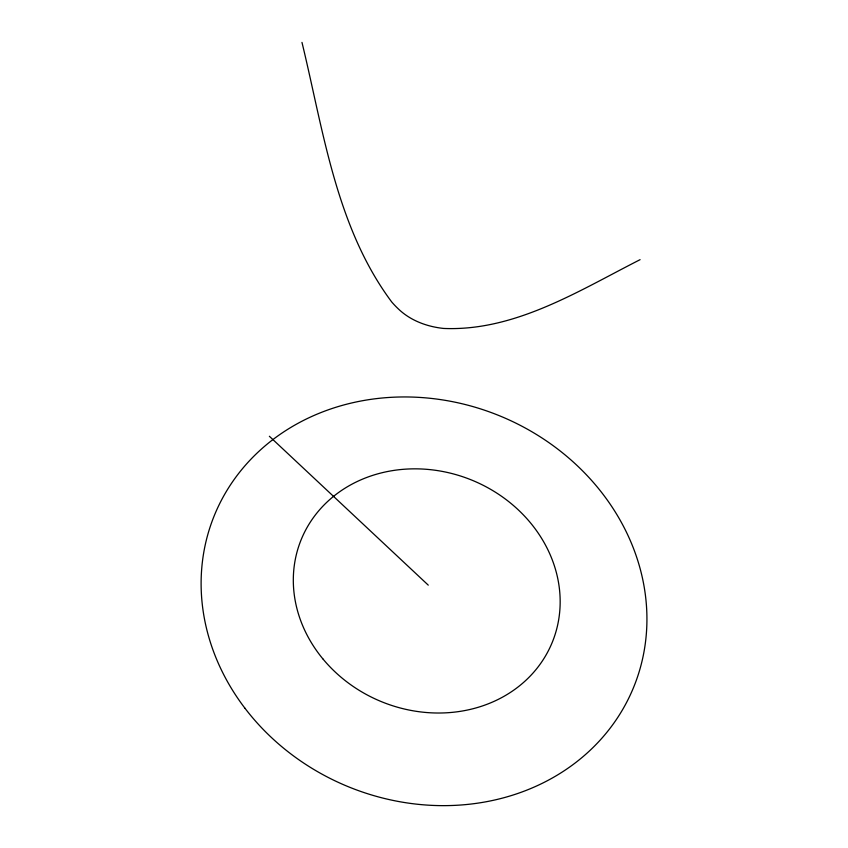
<?xml version="1.0" encoding="UTF-8"?>
<svg xmlns="http://www.w3.org/2000/svg" width="848" height="848" viewBox="0 0 848 848"><rect width="100%" height="100%" fill="white"/><g stroke="black" fill="none" stroke-linecap="round" stroke-linejoin="round"><path stroke-width="1.27" d="M640.092 259.668C578.887 290.726 514.906 331.494 443.61 328.441C427.032 326.692 410.453 320.597 398.306 308.873A89.697 38.255 70.3 0 1 391.712 301.962C336.009 227.264 323.417 130.624 301.973 42.4M269.367 436.264L428.261 585.141M244.913 708.186A226.564 200.287 22.5 0 0 628.495 698.678A226.564 200.287 22.5 0 0 398.645 397.023A226.564 200.287 22.5 0 0 244.913 708.186M322.781 658.769A135.638 119.642 22.4 0 0 551.158 644.915A135.638 119.642 22.4 0 0 406.287 469.103A135.638 119.642 22.4 0 0 322.781 658.769"/></g></svg>
